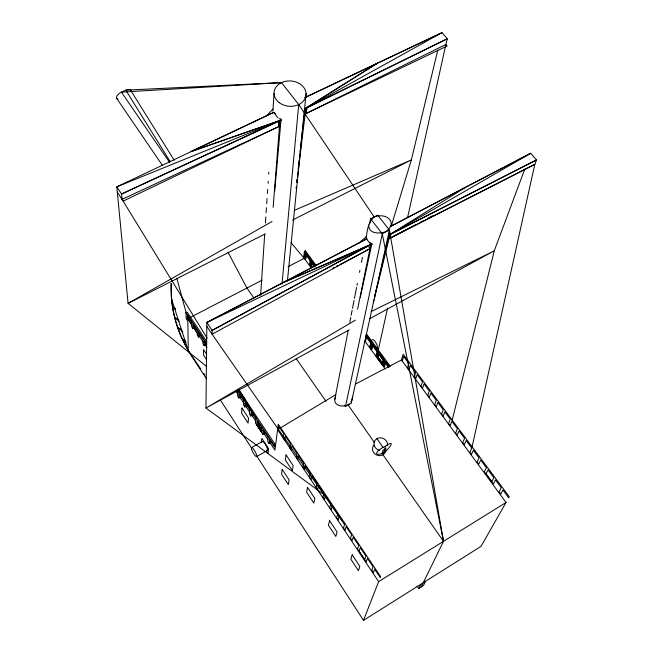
<?xml version="1.0" encoding="UTF-8"?>
<svg xmlns="http://www.w3.org/2000/svg" width="653" height="653" viewBox="0 0 653 653"><rect width="100%" height="100%" fill="white"/><g stroke="black" fill="none" stroke-linecap="round" stroke-linejoin="round"><path stroke-width="0.98" d="M203.491 342.425L199.581 336.524L199.581 333.789M348.237 330.304L334.834 399.22C333.83 404.811 340.678 406.901 345.037 405.709M171.07 283.655C170.621 296.405 172.237 309.187 175.73 321.456C181.428 342.743 194.659 360.709 206.585 378.838M369.5 242.794L366.521 238.925L206.854 322.451L205.964 408.019L325.382 495.717L330.72 503.659L329.773 507.528L331.291 509.797L332.246 505.944L337.625 513.952L336.63 517.756L338.156 520.041L339.168 516.245L344.588 524.326L343.535 528.073L345.078 530.375L346.147 526.636L351.608 534.783L350.498 538.464L352.057 540.79L353.183 537.117L358.693 545.328L357.526 548.953L364.603 559.515L359.109 551.246L360.285 547.638L365.827 555.956L364.692 559.645L366.268 562.004L367.427 558.331L373.026 566.682L371.826 570.298L373.426 572.681L374.634 569.081L380.242 577.513L380.593 576.607L278.251 424.246L274.937 450.129L270.236 443.036L270.554 439.722M212.127 330.296L212.062 334.197L344.588 524.326M171.282 283.59L171.453 295.989M237.847 391.776L237.594 396.053L238.908 398.036L239.986 397.44L240.149 394.877M238.908 398.036L239.169 393.767L243.814 400.771L243.52 405.007L244.851 407.007L245.936 406.403L246.181 403.023M260.62 295.254L264.685 234.198M265.428 223.008L265.836 216.902M266.106 212.829L266.448 207.744M266.718 203.671L267.053 198.585M267.395 193.492L267.665 189.419M268.073 183.313L268.203 181.281M268.685 174.155L268.816 172.123M272.881 111.067L274.04 93.575M280.023 118.577L281.435 119.972L278.945 120.952L278.537 126.706L123.205 201.075L117.311 192.194M244.851 407.007L245.153 402.779L249.838 409.831L249.503 414.026L250.834 416.034L251.919 415.43L252.205 412.084M273.134 207.385L279.908 120.503L121.564 194.031L122.054 199.336L207.091 338.132M250.834 416.034L251.176 411.855L255.894 418.965L255.519 423.111L261.584 432.262L256.866 425.095L257.258 420.956L262.008 428.164L261.657 432.376L263.012 434.416L264.106 433.804L264.326 431.282M263.012 434.416L263.371 430.221L268.163 437.437L267.771 441.599L269.134 443.656L270.236 443.036M274.725 191.117L281.01 120.176L279.655 118.707M281.99 284.218L298.723 104.57L281.533 82.613L125.809 90.155L121.425 92.13A5.697 2.751 -34 0 0 116.846 96.244A5.697 2.751 -34 0 0 117.981 99.158M257.527 423.879L262.139 430.841L257.959 424.483L258.27 421.209M269.134 443.656L269.534 439.518L274.342 446.807L275.444 446.187L274.374 444.562M287.41 280.961L306.102 93.493M407.57 217.645L445.868 44.502L306.2 113.467L306.845 107.9L447.297 38.764L445.868 44.502L447.15 45.988L306.2 113.467L306.788 107.672L447.297 38.764L441.999 32.65L304.959 97.477M261.412 442.31L261.82 438.351L268.554 448.619L267.983 453.492L266.318 450.945M296.731 181.452L296.96 179.436M297.417 175.396L297.646 173.38M298.111 169.339L298.339 167.315M298.796 163.274L299.139 160.246M299.368 158.23L299.825 154.19M300.054 152.165L304.943 108.692M296.103 188.619L296.34 186.611M296.829 182.587L297.197 179.575M297.442 177.559L305.857 108.186L441.999 32.65L304.837 97.689M274.342 446.807L274.472 445.754L237.553 390.176M303.645 257.217L304.42 251.389L305.424 250.874L316.272 265.624M288.038 266.71L305.229 257.796L304.649 256.694L305.424 250.874M305.555 254.36L304.894 259.225L305.898 258.702L306.559 253.837L305.555 254.36L310.085 260.539L309.4 265.371L310.404 264.857L311.097 260.016L306.559 253.837M312.395 261.78L311.391 262.31L310.689 267.142L311.693 266.62L312.256 262.751M206.813 326.288L212.062 334.197L369.941 248.711L370.741 244.54L369.549 242.255M349.796 322.313L350.767 317.317M351.151 315.326L352.122 310.33M352.514 308.33L354.065 300.339M354.457 298.348L356.595 287.361M356.979 285.361L357.371 283.361M359.509 272.374L359.893 270.375M361.452 262.392L362.423 257.396M366.113 238.418C367.304 229.717 368.333 218.967 377.703 215.155L389.417 230.117L443.509 541.329L421.185 586.949M369.631 223.824L370.602 218.828C385.335 209.515 401.701 223.653 382.291 233.847L345.453 406.68L344.327 405.08M357.575 309.261L370.79 244.557L372.251 243.887L282.39 282.904L370.145 244.867M369.843 248.72L370.741 244.54L369.941 248.711L339.887 264.506M360.268 297.458L371.826 244.108L370.471 242.785M378.299 349.992L387.547 308.2M355.583 384.021L401.44 359.974L403.154 354.212L509.291 496.794L508.711 497.815L502.908 489.938L500.843 493.962L499.186 491.742L501.251 487.693L495.447 479.89L493.439 483.987L491.799 481.775L493.799 477.67L488.069 469.891L486.028 473.923L491.717 481.661L484.379 471.776L486.412 467.736L480.698 460.063L478.722 464.144L477.106 461.973L479.073 457.875L473.409 450.26L471.49 454.398L469.891 452.243L471.801 448.097L534.823 164.336L536.513 159.92L390.078 234.394L389.033 238.68L534.823 164.336L389.033 238.68L390.078 234.394L388.739 233.17M325.382 495.717L324.484 499.627L322.974 497.382L323.872 493.456L318.574 485.579L317.725 489.546L316.232 487.318L317.072 483.334L311.824 475.523L311.024 479.539L309.538 477.327L310.33 473.294L305.122 465.54L304.38 469.621L302.902 467.426L303.645 463.336L298.503 455.672L297.874 459.916L296.421 457.737L297.033 453.484L291.891 445.828L291.238 450.007L289.793 447.852L290.43 443.656L285.345 436.082L284.749 440.318L283.312 438.179L283.9 433.927L278.864 426.417L278.309 430.702L277.566 429.601L335.92 394.592M374.569 296.886L375.263 293.94M375.728 291.981L376.65 288.055M377.116 286.087L378.046 282.161M378.503 280.194L389.147 235.015M366.406 337.683L365.762 340.393L364.749 340.956L385.27 368.986M437.763 50.265L411.366 159.887L391.286 226.052M373.279 302.747L374.006 299.792M374.496 297.817L390.078 234.394M370.684 343.078L369.582 347.559L370.602 346.996L371.712 342.515L366.839 335.879L365.811 336.442L370.684 343.078L371.712 342.515M373.108 344.417L372.079 344.98L370.969 349.453L371.99 348.89L373.108 344.417L378.014 351.094L376.863 355.534L375.842 356.105L376.985 351.665L378.014 351.094M382.217 364.815L383.335 360.309L384.364 359.738L379.434 352.955L378.405 353.526L377.254 357.958L382.217 364.815L383.238 364.243L384.364 359.738M452.137 420.344L494.272 250.793L524.808 169.029M389.098 366.186L385.784 361.664L384.756 362.244L383.629 366.733L384.65 366.162L385.556 362.562M390.363 226.591L530.693 153.284L465.254 187.444L388.731 235.235L536.472 160.018L530.693 153.284L390.078 234.435L389.033 238.68L416.304 224.346M377.254 357.958L378.275 357.395L379.189 353.885M379.434 352.955L378.397 353.583L383.335 360.309L382.144 364.717L383.164 364.137L378.275 357.395M381.981 453.557L383.009 450.26L385.899 448.57L384.862 451.876M465.254 187.444L390.216 226.558M385.654 446.195L384.454 446.709A8.913 2.636 -27.7 0 0 376.83 452.505A8.913 2.636 -27.7 0 0 380.723 453.966L383.531 452.97L385.98 450.888A8.922 1.902 -42.6 0 0 391.253 444.073A8.922 1.902 -42.6 0 0 386.649 445.428L385.654 446.195L382.96 454.774L443.509 541.329L382.291 233.847L370.602 218.828M334.834 399.22L335.65 396.918M257.045 456.504L363.501 620.35L378.634 581.635L506.051 502.475L401.44 359.974L402.207 361.011L403.587 356.399L408.827 363.443L407.407 368.023L408.9 370.031L410.329 365.46L415.61 372.561L414.141 377.091L415.643 379.124L417.12 374.593L422.458 381.776L421.022 386.372L422.532 388.413L423.985 383.825L429.331 391.008L427.756 395.449L429.282 397.506L430.866 393.073L436.269 400.338L434.645 404.729L436.18 406.803L437.82 402.419L443.265 409.741L441.583 414.084L443.134 416.173L444.824 411.839L450.317 419.218L448.578 423.519L450.137 425.617L451.892 421.332L457.418 428.768L455.623 433.021L457.198 435.135L459.01 430.898L464.577 438.392L462.732 442.595L464.316 444.734L466.177 440.546L471.801 448.097M417.038 586.108L418.9 588.386L420.932 584.19M425.552 581.284L423.479 585.504L418.9 588.386M506.051 502.475L481.016 546.373L363.501 620.35M350.857 401.946L351.885 400.411L352.677 396.665M266.497 115.875L273.011 109.027M345.453 406.68L349.241 403.783M359.183 242.875L366.504 236.419M304.975 108.741L305.89 108.3L304.559 108.937L377.63 63.055L306.29 107.908M355.346 320.182L205.964 408.019L349.233 329.887M272.023 221.522L128.078 303.351L206.683 366.537M274.472 445.754L275.582 445.134L238.647 389.58M256.596 456.545L267.444 450.407M251.527 447.591L262.375 441.477M256.866 425.095L257.959 424.483M257.804 426.556L258.898 425.952M378.218 359.346L379.238 358.783M369.835 318.648L494.272 250.793L371.1 311.62M212.127 330.385L370.741 244.54L206.854 322.451L212.127 330.385L370.814 244.508M199.581 336.524L198.512 337.087L198.504 332.532L202.936 339.209L202.985 343.829L204.242 345.731L205.311 345.159L205.287 341.47M332.671 268.301L334.475 267.355M336.279 266.408L338.083 265.461M420.818 221.971L422.613 221.024M428.025 218.184L432.531 215.816M188.35 315.979L188.407 319.684L187.346 320.231L187.264 315.603L191.623 322.158L191.672 326.761L192.913 328.63L193.974 328.075L193.957 325.316M206.854 322.451L367.206 238.688M310.085 260.539L311.097 260.016M303.408 257.339L304.649 256.694M187.778 318.713L262.122 280.153M187.346 320.231L186.113 318.133L186.007 312.591L187.076 312.036L206.699 341.535M265.24 233.888L128.078 303.351L116.797 186.856L273.836 112.389M292.479 220.094L411.366 159.887L294.348 210.339M306.788 107.672L305.89 108.3M281.01 120.176L190.954 151.569L273.697 112.292L275.101 113.687M122.054 199.336L278.537 126.706L279.019 121.18L121.564 194.031L116.797 186.856L278.945 120.952M348.147 404.852L351.143 403.464L389.417 230.117C383.205 233.896 368.537 235.431 368.716 225.048M190.954 151.659L281.435 119.972M390.274 225.922L393.016 225.203M281.533 82.613L121.425 92.13L169.731 162.597M185.044 340.27L182.367 339.136C176.661 326.084 172.4 312.199 171.625 297.899M181.787 329.961L177.616 327.3L182.832 331.961M178.767 320.215L174.653 317.219L179.085 321.3M236.851 390.796L239.235 392.706L240.328 392.061L244.989 399.122M175.535 308.934L172.384 306.355L175.265 309.187M186.04 342.172L182.367 339.136L188.284 350.677L200.887 369.214M275.019 113.72L273.697 112.292L278.056 117.964M291.083 242.72L304.233 258.31L311.171 267.803M305.057 111.989L306.2 113.467M369.084 247.585L369.941 248.711M366.88 334.458L390.306 366.317M312.967 262.563L315.252 265.673M304.42 251.389L315.268 266.155M365.892 335.071L389.278 366.904M311.391 262.31L314.811 266.971M372.079 344.98L376.985 351.665M384.756 362.244L388.625 367.517M310.404 264.857L311.693 266.62M370.602 346.996L371.99 348.89M376.863 355.534L384.65 366.162M378.405 353.526L383.335 360.309M376.936 438.694L382.944 447.264M348.106 404.95L374.226 442.285M253.764 297.833L246.924 288.038L228.003 252.213M296.225 358.677L325.994 401.326M116.675 98.366L162.401 165.38M203.752 373.426L204.903 375.108M298.723 104.57L374.357 217.237M277.566 429.601L378.634 581.635M186.007 312.591L206.74 343.796M206.421 344.449L204.201 341.111L204.242 345.731M188.407 319.684L191.656 324.574M193.974 328.075L197.786 333.822M205.311 345.159L206.936 347.616M236.125 391.62L238.165 394.69M239.986 397.44L244.1 403.636M245.936 406.403L249.552 411.863M251.919 415.43L256.09 421.716M264.106 433.804L267.812 439.387M198.512 337.087L197.263 335.201L197.247 330.638L192.864 324.035L192.913 328.63M188.333 319.554L191.664 324.582M193.892 327.937L197.777 333.805M206.699 354.35L203.565 349.575L203.532 355.052L206.642 359.803M220.453 400.175L251.503 447.974M130.739 90.392L174.229 160.287M169.902 161.201L125.809 90.155A5.697 2.808 -31.4 0 1 130.918 91.134M238.451 389.31L255.992 417.936M171.453 298.764L188.284 350.677L187.786 319.717M176.832 278.292L186.366 313.538M385.768 450.888A6.791 6.22 22.4 0 1 376.267 454.872A6.791 6.22 22.4 0 1 374.079 444.962M379.499 450.309A6.848 6.261 22.1 0 1 374.096 442.603A6.848 6.261 22.1 0 1 381.989 437.992A6.848 6.261 22.1 0 1 387.409 445.697M262.228 441.852A5.142 1.2 61.2 0 1 266.138 445.689A5.142 1.2 61.2 0 1 266.653 450.219M372.145 339.723A4.881 1.649 60.8 0 1 375.883 342.76A4.881 1.649 60.8 0 1 377.124 348.098M241.936 408.052L241.594 413.178L248.107 423.136L248.507 418.067L241.936 408.052M282.194 469.393L281.508 474.143L288.348 484.591L289.099 479.914L282.194 469.393M286.071 454.912L285.328 459.908L292.364 470.568L293.164 465.646L286.071 454.912M307.547 487.383L306.608 492.158L313.824 503.088L314.828 498.386L307.547 487.383M329.577 520.686L328.435 525.224L335.838 536.44L337.046 531.975L329.577 520.686M352.179 554.862L350.824 559.156L358.424 570.665L359.852 566.453L352.179 554.862M279.296 102.676A16.064 12.668 4.7 0 0 305.759 96.783A16.064 12.668 4.7 0 0 285.19 81.38A16.064 12.668 4.7 0 0 279.296 102.676M251.65 449.468A5.159 1.159 61.2 0 0 256.286 456.602A5.159 1.159 61.2 0 0 254.254 450.129A5.159 1.159 61.2 0 0 251.65 449.468"/></g></svg>
